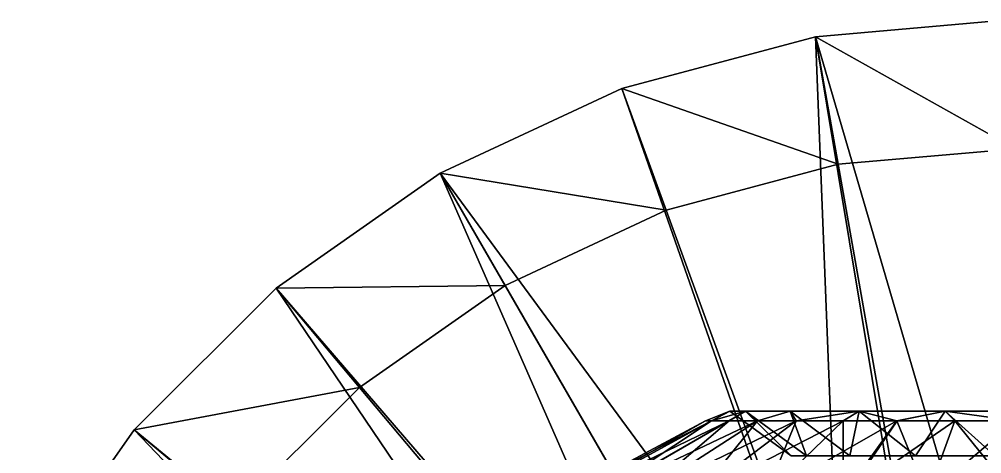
# Model space of a CAD drawing. Header units: centimetres. Extents: x -66.3 to 12.3, y -19.3 to 19.3.
# Drawn here: x 8.946 to 10.431, y 18.604 to 19.275 of the extents above; entities that cross this region are included whole.
import ezdxf

# ---------------------------------------------------------------- set-up
doc = ezdxf.new("R2010")
doc.units = ezdxf.units.CM
doc.layers.add('chrom', color=9, linetype='Continuous', true_color=0xbebebe)
doc.layers.add('plastik schwarz', color=250, linetype='Continuous', true_color=0x282828)

# ---------------------------------------------------------------- blocks, each defined once
blk = doc.blocks.new('GeometrySelector_19HIY996')
at = {"layer": 'plastik schwarz'}
for points in [[(0, 8.74228e-08), (1.20652, -1.01239), (1.01239, -1.20652)], [(0, 8.74228e-08), (1.01239, -1.20652), (0.7875, -1.36399)], [(0, 8.74228e-08), (0.7875, -1.36399), (0.538682, -1.48002)], [(0, 8.74228e-08), (0.538682, -1.48002), (0.273496, -1.55107)], [(0, 8.74228e-08), (0.273496, -1.55107), (0, -1.575)], [(0.6, -0.34641, 1.1), (0.533333, -0.46188, 1.1), (1.35973, -1.14095, 0.6000000000000001)], [(0.6, -0.34641, 1.1), (1.35973, -1.14095, 0.6000000000000001), (1.53719, -0.8875, 0.6000000000000001)], [(0.533333, -0.46188, 1.1), (0.466667, -0.57735, 1.1), (1.14095, -1.35973, 0.6000000000000001)], [(0.533333, -0.46188, 1.1), (1.14095, -1.35973, 0.6000000000000001), (1.35973, -1.14095, 0.6000000000000001)], [(0.466667, -0.57735, 1.1), (0.4, -0.69282, 1.1), (0.8875, -1.53719, 0.6000000000000001)], [(0.466667, -0.57735, 1.1), (0.8875, -1.53719, 0.6000000000000001), (1.14095, -1.35973, 0.6000000000000001)], [(0, -0.69282, 1.1), (0, -1.775, 0.6000000000000001), (0.308226, -1.74803, 0.6000000000000001)], [(0, -0.69282, 1.1), (0.308226, -1.74803, 0.6000000000000001), (0.133333, -0.69282, 1.1)], [(0.266667, -0.69282, 1.1), (0.133333, -0.69282, 1.1), (0.308226, -1.74803, 0.6000000000000001)], [(0.266667, -0.69282, 1.1), (0.607086, -1.66795, 0.6000000000000001), (0.8875, -1.53719, 0.6000000000000001)], [(0.266667, -0.69282, 1.1), (0.8875, -1.53719, 0.6000000000000001), (0.4, -0.69282, 1.1)], [(0.607086, -1.66795, 0.6000000000000001), (0.266667, -0.69282, 1.1), (0.308226, -1.74803, 0.6000000000000001)], [(1.35973, -1.14095, 0.2), (1.20652, -1.01239), (1.53719, -0.8875, 0.2)], [(1.35973, -1.14095, 0.6000000000000001), (1.35973, -1.14095, 0.2), (1.53719, -0.8875, 0.2)], [(1.35973, -1.14095, 0.6000000000000001), (1.53719, -0.8875, 0.2), (1.53719, -0.8875, 0.6000000000000001)], [(1.01239, -1.20652), (1.20652, -1.01239), (1.35973, -1.14095, 0.2)], [(1.14095, -1.35973, 0.2), (1.01239, -1.20652), (1.35973, -1.14095, 0.2)], [(1.14095, -1.35973, 0.6000000000000001), (1.14095, -1.35973, 0.2), (1.35973, -1.14095, 0.2)], [(1.14095, -1.35973, 0.6000000000000001), (1.35973, -1.14095, 0.2), (1.35973, -1.14095, 0.6000000000000001)], [(0.7875, -1.36399), (1.01239, -1.20652), (1.14095, -1.35973, 0.2)], [(0.538682, -1.48002), (0.7875, -1.36399), (0.8875, -1.53719, 0.2)], [(0.8875, -1.53719, 0.2), (0.7875, -1.36399), (1.14095, -1.35973, 0.2)], [(0.8875, -1.53719, 0.6000000000000001), (0.8875, -1.53719, 0.2), (1.14095, -1.35973, 0.2)], [(0.8875, -1.53719, 0.6000000000000001), (1.14095, -1.35973, 0.2), (1.14095, -1.35973, 0.6000000000000001)], [(0.273496, -1.55107), (0.538682, -1.48002), (0.607086, -1.66795, 0.2)], [(0.607086, -1.66795, 0.2), (0.538682, -1.48002), (0.8875, -1.53719, 0.2)], [(0.607086, -1.66795, 0.6000000000000001), (0.607086, -1.66795, 0.2), (0.8875, -1.53719, 0.2)], [(0.607086, -1.66795, 0.6000000000000001), (0.8875, -1.53719, 0.2), (0.8875, -1.53719, 0.6000000000000001)], [(0, -1.575), (0.273496, -1.55107), (0.308226, -1.74803, 0.2)], [(0.308226, -1.74803, 0.2), (0.273496, -1.55107), (0.607086, -1.66795, 0.2)], [(0, -1.775, 0.2), (0, -1.575), (0.308226, -1.74803, 0.2)], [(0.308226, -1.74803, 0.6000000000000001), (0.308226, -1.74803, 0.2), (0.607086, -1.66795, 0.2)], [(0.308226, -1.74803, 0.6000000000000001), (0.607086, -1.66795, 0.2), (0.607086, -1.66795, 0.6000000000000001)], [(0, -1.775, 0.6000000000000001), (0, -1.775, 0.2), (0.308226, -1.74803, 0.2)], [(0, -1.775, 0.6000000000000001), (0.308226, -1.74803, 0.2), (0.308226, -1.74803, 0.6000000000000001)]]:
    blk.add_3dface(points, dxfattribs=at)
blk = doc.blocks.new('hallerfuss_19HIY99')
blk.add_blockref('GeometrySelector_19HIY996', (0, 0))
blk = doc.blocks.new('GeometrySelector_19HIY9914')
for points in [[(-46.91628, -115.48494, -9.332229999999994), (-47.83543, -115.48494), (-69.44628, -103.9337)], [(-46.91628, -115.48494, -9.332229999999994), (-69.44628, -103.9337), (-68.11189, -103.9337, -13.54829999999999)], [(-69.44628, -103.9337), (-47.83543, -115.48494), (-68.11189, -103.9337, 13.54830000000001)], [(-68.11189, -103.9337, -13.54829999999999), (-64.16, -103.9337, -26.57593999999999), (-44.19417, -115.48494, -18.30582999999999)], [(-68.11189, -103.9337, -13.54829999999999), (-44.19417, -115.48494, -18.30582999999999), (-46.91628, -115.48494, -9.332229999999994)], [(-68.11189, -103.9337, 13.54830000000001), (-47.83543, -115.48494), (-46.91628, -115.48494, 9.332230000000008)], [(-68.11189, -103.9337, 13.54830000000001), (-46.91628, -115.48494, 9.332230000000008), (-64.35372, -103.9337, 26.10333000000001)], [(-44.21329, -115.48494, 18.25962000000001), (-64.16, -103.9337, 26.57594000000001), (-64.35372, -103.9337, 26.10333000000001)], [(-64.35372, -103.9337, 26.10333000000001), (-46.91628, -115.48494, 9.332230000000008), (-44.21329, -115.48494, 18.25962000000001)], [(-44.21329, -115.48494, 18.25962000000001), (-44.19417, -115.48494, 18.30583000000001), (-64.16, -103.9337, 26.57594000000001)], [(-64.16, -103.9337, -26.57593999999999), (-57.74247, -103.9337, -38.58228999999999), (-39.77371, -115.48494, -26.57593999999999)], [(-64.16, -103.9337, -26.57593999999999), (-39.77371, -115.48494, -26.57593999999999), (-44.19417, -115.48494, -18.30582999999999)], [(-44.19417, -115.48494, 18.30583000000001), (-57.74247, -103.9337, 38.58229000000001), (-64.16, -103.9337, 26.57594000000001)], [(-49.10593, -103.9337, 49.10593000000001), (-57.74247, -103.9337, 38.58229000000001), (-39.77371, -115.48494, 26.57594000000001)], [(-39.77371, -115.48494, 26.57594000000001), (-57.74247, -103.9337, 38.58229000000001), (-44.19417, -115.48494, 18.30583000000001)], [(-39.77371, -115.48494, -26.57593999999999), (-57.74247, -103.9337, -38.58228999999999), (-33.82476, -115.48494, -33.82475999999999)], [(-33.82476, -115.48494, -33.82475999999999), (-57.74247, -103.9337, -38.58228999999999), (-49.10593, -103.9337, -49.10592999999999)], [(-38.58229, -103.9337, 57.74247), (-49.10593, -103.9337, 49.10593000000001), (-33.82476, -115.48494, 33.82476)], [(-33.82476, -115.48494, 33.82476), (-49.10593, -103.9337, 49.10593000000001), (-39.77371, -115.48494, 26.57594000000001)], [(-33.82476, -115.48494, -33.82475999999999), (-49.10593, -103.9337, -49.10592999999999), (-26.57594, -115.48494, -39.77370999999999)], [(-26.57594, -115.48494, -39.77370999999999), (-49.10593, -103.9337, -49.10592999999999), (-38.58229, -103.9337, -57.74246999999999)], [(-18.30583, -115.48494, -44.19416999999999), (-26.57594, -115.48494, -39.77370999999999), (-38.58229, -103.9337, -57.74246999999999)], [(-18.30583, -115.48494, -44.19416999999999), (-38.58229, -103.9337, -57.74246999999999), (-26.57594, -103.9337, -64.16)], [(-26.57594, -103.9337, 64.16), (-38.58229, -103.9337, 57.74247), (-26.57594, -115.48494, 39.77371000000001)], [(-26.57594, -115.48494, 39.77371000000001), (-38.58229, -103.9337, 57.74247), (-33.82476, -115.48494, 33.82476)], [(-26.57594, -115.48494, 39.77371000000001), (-18.30583, -115.48494, 44.19417000000001), (-26.57594, -103.9337, 64.16)], [(-26.57594, -103.9337, 64.16), (-18.30583, -115.48494, 44.19417000000001), (-13.5483, -103.9337, 68.11189)], [(-18.25962, -115.48494, -44.21328999999999), (-18.30583, -115.48494, -44.19416999999999), (-26.57594, -103.9337, -64.16)], [(-18.25962, -115.48494, -44.21328999999999), (-26.57594, -103.9337, -64.16), (-26.10333, -103.9337, -64.35372)], [(-13.5483, -103.9337, -68.11189), (-9.332230000000001, -115.48494, -46.91627999999999), (-26.10333, -103.9337, -64.35372)], [(-9.332230000000001, -115.48494, -46.91627999999999), (-18.25962, -115.48494, -44.21328999999999), (-26.10333, -103.9337, -64.35372)], [(-18.30583, -115.48494, 44.19417000000001), (-9.332230000000001, -115.48494, 46.91628000000001), (-13.5483, -103.9337, 68.11189)], [(-13.5483, -103.9337, 68.11189), (-9.332230000000001, -115.48494, 46.91628000000001), (0, -103.9337, 69.44628)], [(0, -103.9337, -69.44628), (0, -115.48494, -47.83543), (-13.5483, -103.9337, -68.11189)], [(0, -115.48494, -47.83543), (-9.332230000000001, -115.48494, -46.91627999999999), (-13.5483, -103.9337, -68.11189)], [(0, -115.48494, 47.83543000000001), (0, -103.9337, 69.44628), (-9.332230000000001, -115.48494, 46.91628000000001)], [(-34.585, -110.12026), (-41.66691, -116.97973, 14.30427000000001), (-44.05387, -116.97973)], [(-34.585, -110.12026), (-44.05387, -116.97973), (-41.66691, -116.97973, -14.30426999999999)], [(-32.24955, -110.12026, 12.49354000000001), (-41.66691, -116.97973, 14.30427000000001), (-34.585, -110.12026)], [(-41.66691, -116.97973, 14.30427000000001), (-32.24955, -110.12026, 12.49354000000001), (-34.7647, -116.97973, 27.05845000000001)], [(-34.7647, -116.97973, -27.05844999999999), (-32.24955, -110.12026, -12.49353999999999), (-41.66691, -116.97973, -14.30426999999999)], [(-41.66691, -116.97973, -14.30426999999999), (-32.24955, -110.12026, -12.49353999999999), (-34.585, -110.12026)], [(-34.7647, -116.97973, 27.05845000000001), (-32.24955, -110.12026, 12.49354000000001), (-25.55862, -110.12026, 23.29976000000001)], [(-34.7647, -116.97973, 27.05845000000001), (-25.55862, -110.12026, 23.29976000000001), (-24.09518, -116.97973, 36.88043)], [(-24.09518, -116.97973, -36.88042999999999), (-25.55862, -110.12026, -23.29975999999999), (-34.7647, -116.97973, -27.05844999999999)], [(-34.7647, -116.97973, -27.05844999999999), (-25.55862, -110.12026, -23.29975999999999), (-32.24955, -110.12026, -12.49353999999999)], [(-24.09518, -116.97973, 36.88043), (-25.55862, -110.12026, 23.29976000000001), (-15.41586, -110.12026, 30.95922000000001)], [(-24.09518, -116.97973, -36.88042999999999), (-15.41586, -110.12026, -30.95921999999999), (-25.55862, -110.12026, -23.29975999999999)], [(-24.09518, -116.97973, 36.88043), (-15.41586, -110.12026, 30.95922000000001), (-10.81459, -116.97973, 42.70584000000001)], [(-10.81459, -116.97973, -42.70583999999999), (-15.41586, -110.12026, -30.95921999999999), (-24.09518, -116.97973, -36.88042999999999)], [(-10.81459, -116.97973, 42.70584000000001), (-15.41586, -110.12026, 30.95922000000001), (-3.1911, -110.12026, 34.43747000000001)], [(-10.81459, -116.97973, -42.70583999999999), (-3.1911, -110.12026, -34.43747), (-15.41586, -110.12026, -30.95921999999999)], [(-10.81459, -116.97973, 42.70584000000001), (-3.1911, -110.12026, 34.43747000000001), (3.63794, -116.97973, 43.90341000000001)], [(3.63794, -116.97973, -43.90340999999999), (-3.1911, -110.12026, -34.43747), (-10.81459, -116.97973, -42.70583999999999)], [(-44.05387, -116.97973), (-46.91628, -115.48494, 9.332230000000008), (-47.83543, -115.48494)], [(-44.05387, -116.97973), (-47.83543, -115.48494), (-46.91628, -115.48494, -9.332229999999994)], [(-46.91628, -115.48494, -9.332229999999994), (-44.19417, -115.48494, -18.30582999999999), (-41.66691, -116.97973, -14.30426999999999)], [(-46.91628, -115.48494, -9.332229999999994), (-41.66691, -116.97973, -14.30426999999999), (-44.05387, -116.97973)], [(-41.66691, -116.97973, 14.30427000000001), (-46.91628, -115.48494, 9.332230000000008), (-44.05387, -116.97973)], [(-41.66691, -116.97973, 14.30427000000001), (-44.21329, -115.48494, 18.25962000000001), (-46.91628, -115.48494, 9.332230000000008)], [(-41.66691, -116.97973, 14.30427000000001), (-44.19417, -115.48494, 18.30583000000001), (-44.21329, -115.48494, 18.25962000000001)], [(-41.66691, -116.97973, 14.30427000000001), (-39.77371, -115.48494, 26.57594000000001), (-44.19417, -115.48494, 18.30583000000001)], [(-39.77371, -115.48494, -26.57593999999999), (-41.66691, -116.97973, -14.30426999999999), (-44.19417, -115.48494, -18.30582999999999)], [(-34.7647, -116.97973, 27.05845000000001), (-39.77371, -115.48494, 26.57594000000001), (-41.66691, -116.97973, 14.30427000000001)], [(-39.77371, -115.48494, -26.57593999999999), (-34.7647, -116.97973, -27.05844999999999), (-41.66691, -116.97973, -14.30426999999999)], [(-39.77371, -115.48494, 26.57594000000001), (-34.7647, -116.97973, 27.05845000000001), (-33.82476, -115.48494, 33.82476)], [(-33.82476, -115.48494, -33.82475999999999), (-34.7647, -116.97973, -27.05844999999999), (-39.77371, -115.48494, -26.57593999999999)], [(-33.82476, -115.48494, 33.82476), (-34.7647, -116.97973, 27.05845000000001), (-24.09518, -116.97973, 36.88043)], [(-34.7647, -116.97973, -27.05844999999999), (-33.82476, -115.48494, -33.82475999999999), (-24.09518, -116.97973, -36.88042999999999)], [(-33.82476, -115.48494, 33.82476), (-24.09518, -116.97973, 36.88043), (-26.57594, -115.48494, 39.77371000000001)], [(-24.09518, -116.97973, -36.88042999999999), (-33.82476, -115.48494, -33.82475999999999), (-26.57594, -115.48494, -39.77370999999999)], [(-26.57594, -115.48494, 39.77371000000001), (-24.09518, -116.97973, 36.88043), (-18.30583, -115.48494, 44.19417000000001)], [(-24.09518, -116.97973, -36.88042999999999), (-26.57594, -115.48494, -39.77370999999999), (-18.30583, -115.48494, -44.19416999999999)], [(-24.09518, -116.97973, 36.88043), (-10.81459, -116.97973, 42.70584000000001), (-18.30583, -115.48494, 44.19417000000001)], [(-24.09518, -116.97973, -36.88042999999999), (-18.30583, -115.48494, -44.19416999999999), (-10.81459, -116.97973, -42.70583999999999)], [(-18.30583, -115.48494, 44.19417000000001), (-10.81459, -116.97973, 42.70584000000001), (-9.332230000000001, -115.48494, 46.91628000000001)], [(-10.81459, -116.97973, -42.70583999999999), (-18.30583, -115.48494, -44.19416999999999), (-18.25962, -115.48494, -44.21328999999999)], [(-10.81459, -116.97973, -42.70583999999999), (-18.25962, -115.48494, -44.21328999999999), (-9.332230000000001, -115.48494, -46.91627999999999)], [(-9.332230000000001, -115.48494, 46.91628000000001), (-10.81459, -116.97973, 42.70584000000001), (0, -115.48494, 47.83543000000001)], [(0, -115.48494, 47.83543000000001), (-10.81459, -116.97973, 42.70584000000001), (3.63794, -116.97973, 43.90341000000001)], [(3.63794, -116.97973, -43.90340999999999), (-10.81459, -116.97973, -42.70583999999999), (0, -115.48494, -47.83543)], [(0, -115.48494, -47.83543), (-10.81459, -116.97973, -42.70583999999999), (-9.332230000000001, -115.48494, -46.91627999999999)]]:
    blk.add_3dface(points)
blk = doc.blocks.new('kugel_std_19HIY993')
at = {"layer": 'chrom', "xscale": 0.01, "yscale": 0.01, "zscale": 0.01}
blk.add_blockref('GeometrySelector_19HIY9914', (0, 0), dxfattribs=at)

msp = doc.modelspace()

# ---------------------------------------------------------------- block references
at = {"rotation": 180}
msp.add_blockref('hallerfuss_19HIY99', (10.482878325475, 17.5), dxfattribs=at)
at = {"extrusion": (0, 1.224646799147353e-16, -1), "rotation": 180}
msp.add_blockref('kugel_std_19HIY993', (-10.4828783254753, 17.5, -38), dxfattribs=at)

doc.saveas('drawing.dxf')
